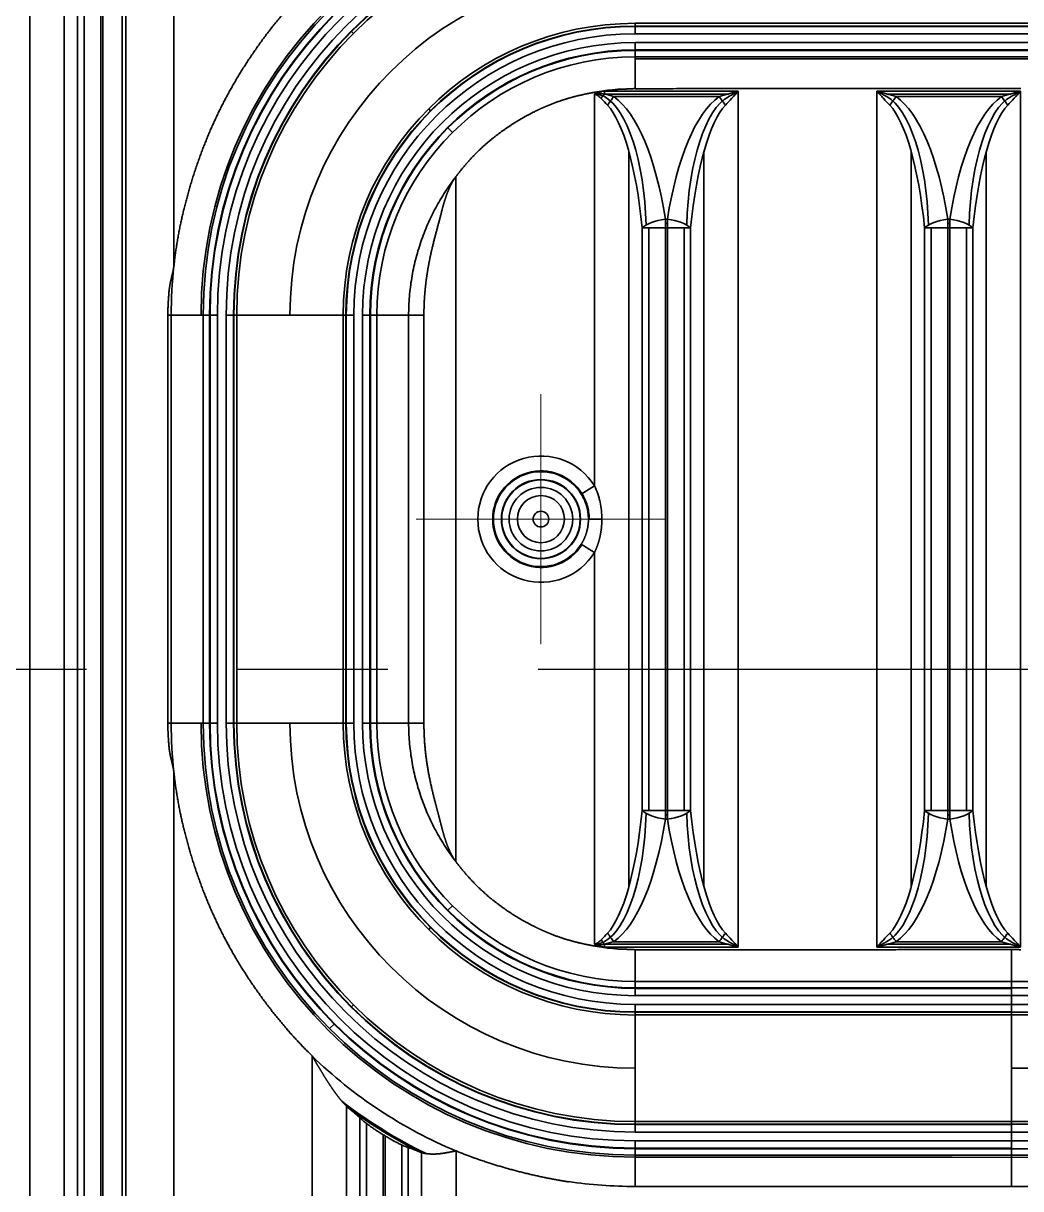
# Model space of a CAD drawing. Header units: millimetres. Extents: x -13 to 1082, y 396 to 866.
# Drawn here: x 108.5 to 172.4, y 625.9 to 700.6 of the extents above; entities that cross this region are included whole.
import ezdxf

# ---------------------------------------------------------------- set-up
doc = ezdxf.new("R2010")
doc.units = ezdxf.units.MM
doc.linetypes.add('CENTER', pattern=[50.8, 31.75, -6.35, 6.35, -6.35])
doc.layers.add('1', color=7, linetype='Continuous', true_color=0xffffff)
doc.layers.add('10', color=7, linetype='Continuous', true_color=0xffffff)

msp = doc.modelspace()

# ---------------------------------------------------------------- linework, layer by layer
at = {"layer": '1', "color": 1, "linetype": 'CENTER', "lineweight": 18}
for p, q in [((141.685, 660.836), (141.685, 676.836)), ((133.685, 668.836), (149.685, 668.836))]:
    msp.add_line(p, q, dxfattribs=at)
at = {"layer": '10', "color": 7, "linetype": 'Continuous', "lineweight": 35}
for p, q in [((108.939, 752.754), (108.939, 607.029)), ((111.142, 607.029), (111.142, 752.754)), ((111.996, 607.029), (111.996, 752.754)), ((112.41, 752.754), (112.41, 607.029)), ((113.478, 607.029), (113.478, 752.754)), ((113.612, 752.754), (113.612, 607.029)), ((114.848, 752.754), (114.848, 607.029)), ((115.094, 752.754), (115.094, 607.029)), ((147.715, 700.599), (147.715, 700.425)), ((147.715, 700.599), (296.455, 700.599)), ((296.455, 700.425), (147.715, 700.425)), ((147.715, 700.425), (147.715, 699.923)), ((296.455, 700.4), (147.715, 700.4)), ((129.668, 699.948), (129.545, 700.071)), ((147.715, 699.923), (296.455, 699.923)), ((296.455, 699.361), (147.715, 699.361)), ((147.715, 699.361), (147.715, 698.86)), ((147.715, 698.893), (296.455, 698.893)), ((147.715, 698.86), (296.455, 698.86)), ((147.715, 698.86), (147.715, 698.447)), ((147.715, 696.418), (147.715, 698.447)), ((218.957, 698.447), (147.715, 698.447)), ((147.715, 698.316), (218.927, 698.316)), ((145.119, 670.975), (145.119, 696.069)), ((145.748, 696.245), (145.748, 696.07)), ((145.748, 696.245), (154.331, 696.245)), ((145.752, 696.069), (153.698, 696.069)), ((153.097, 695.903), (146.354, 695.903)), ((154.331, 696.245), (154.331, 641.428)), ((163.209, 641.428), (163.209, 696.245)), ((163.209, 696.245), (172.421, 696.245)), ((163.842, 696.069), (171.788, 696.069)), ((171.187, 695.903), (164.444, 695.903)), ((172.421, 696.245), (172.421, 641.428)), ((134.494, 695.123), (134.617, 695)), ((136.015, 693.601), (135.724, 693.893)), ((147.322, 692.37), (147.322, 645.303)), ((152.128, 645.303), (152.128, 692.37)), ((165.412, 692.37), (165.412, 645.303)), ((170.218, 645.303), (170.218, 692.37)), ((136.24, 646.888), (136.24, 690.785)), ((149.658, 688.052), (149.658, 687.502)), ((149.658, 688.052), (149.792, 688.052)), ((149.792, 687.785), (149.658, 687.785)), ((149.792, 688.052), (149.792, 687.502)), ((167.748, 688.052), (167.748, 687.502)), ((167.748, 688.052), (167.882, 688.052)), ((167.882, 687.785), (167.748, 687.785)), ((167.882, 688.052), (167.882, 687.502)), ((149.658, 687.502), (148.176, 687.502)), ((148.176, 687.502), (148.176, 650.171)), ((148.59, 650.171), (148.59, 687.502)), ((149.792, 687.502), (149.658, 687.502)), ((149.658, 687.502), (149.658, 650.171)), ((151.274, 687.502), (149.792, 687.502)), ((149.792, 650.171), (149.792, 687.502)), ((150.86, 687.502), (150.86, 650.171)), ((151.274, 650.171), (151.274, 687.502)), ((166.266, 687.502), (166.266, 650.171)), ((167.748, 687.502), (166.266, 687.502)), ((166.68, 650.171), (166.68, 687.502)), ((167.882, 687.502), (167.748, 687.502)), ((167.748, 687.502), (167.748, 650.171)), ((169.364, 687.502), (167.882, 687.502)), ((167.882, 650.171), (167.882, 687.502)), ((168.95, 687.502), (168.95, 650.171)), ((169.364, 650.171), (169.364, 687.502)), ((117.78, 681.901), (118.001, 681.901)), ((117.78, 681.901), (117.78, 655.771)), ((118.001, 681.901), (118.001, 655.771)), ((120.041, 681.901), (120.454, 681.901)), ((120.041, 655.771), (120.041, 681.901)), ((120.454, 681.901), (120.454, 655.771)), ((120.454, 681.901), (120.955, 681.901)), ((120.486, 681.901), (120.486, 655.771)), ((120.955, 655.771), (120.955, 681.901)), ((121.517, 681.901), (121.517, 655.771)), ((121.517, 681.901), (122.019, 681.901)), ((121.994, 655.771), (121.994, 681.901)), ((122.019, 681.901), (122.193, 681.901)), ((122.019, 655.771), (122.019, 681.901)), ((122.193, 681.901), (122.193, 655.771)), ((122.193, 681.901), (129.017, 681.901)), ((129.017, 681.901), (129.191, 681.901)), ((129.017, 655.771), (129.017, 681.901)), ((129.191, 681.901), (129.191, 655.771)), ((129.191, 681.901), (129.693, 681.901)), ((129.216, 681.901), (129.216, 655.771)), ((129.693, 655.771), (129.693, 681.901)), ((130.255, 681.901), (130.757, 681.901)), ((130.255, 681.901), (130.255, 655.771)), ((130.724, 655.771), (130.724, 681.901)), ((130.757, 655.771), (130.757, 681.901)), ((130.757, 681.901), (131.169, 681.901)), ((133.209, 681.901), (131.169, 681.901)), ((131.169, 681.901), (131.169, 655.771)), ((133.209, 681.901), (134.188, 681.901)), ((134.188, 681.901), (134.188, 655.771)), ((144.267, 670.445), (145.119, 670.975)), ((145.119, 641.604), (145.119, 666.697)), ((118.001, 655.771), (117.78, 655.771)), ((120.454, 655.771), (120.041, 655.771)), ((120.955, 655.771), (120.454, 655.771)), ((122.019, 655.771), (121.517, 655.771)), ((122.193, 655.771), (122.019, 655.771)), ((129.017, 655.771), (122.193, 655.771)), ((129.191, 655.771), (129.017, 655.771)), ((129.693, 655.771), (129.191, 655.771)), ((130.757, 655.771), (130.255, 655.771)), ((131.169, 655.771), (130.757, 655.771)), ((133.209, 655.771), (131.169, 655.771)), ((134.188, 655.771), (133.209, 655.771)), ((148.176, 650.171), (149.658, 650.171)), ((149.658, 650.171), (149.792, 650.171)), ((149.658, 650.171), (149.658, 649.621)), ((149.792, 649.888), (149.658, 649.888)), ((149.792, 649.621), (149.658, 649.621)), ((149.792, 650.171), (149.792, 649.621)), ((149.792, 650.171), (151.274, 650.171)), ((166.266, 650.171), (167.748, 650.171)), ((167.748, 650.171), (167.748, 649.621)), ((167.748, 650.171), (167.882, 650.171)), ((167.748, 649.888), (167.882, 649.888)), ((167.882, 649.621), (167.748, 649.621)), ((167.882, 650.171), (169.364, 650.171)), ((167.882, 650.171), (167.882, 649.621)), ((136.015, 644.072), (135.724, 643.78)), ((134.494, 642.55), (134.617, 642.673)), ((145.748, 641.603), (145.748, 641.428)), ((154.331, 641.428), (145.748, 641.428)), ((153.698, 641.604), (145.752, 641.604)), ((146.354, 641.77), (153.097, 641.77)), ((172.421, 641.428), (163.209, 641.428)), ((171.788, 641.604), (163.842, 641.604)), ((164.444, 641.77), (171.187, 641.77)), ((171.835, 641.266), (171.835, 639.226)), ((147.715, 641.257), (147.715, 639.226)), ((147.715, 639.226), (147.715, 638.813)), ((171.835, 639.226), (147.715, 639.226)), ((171.835, 638.813), (171.835, 639.226)), ((147.715, 638.813), (171.835, 638.813)), ((147.715, 638.813), (147.715, 638.312)), ((171.835, 638.78), (147.715, 638.78)), ((171.835, 638.312), (147.715, 638.312)), ((171.835, 638.813), (174.058, 638.813)), ((171.835, 638.312), (171.835, 638.813)), ((174.034, 638.312), (171.835, 638.312)), ((171.835, 637.75), (171.835, 638.312)), ((129.545, 637.601), (129.668, 637.724)), ((147.715, 637.75), (171.835, 637.75)), ((147.715, 637.75), (147.715, 637.248)), ((171.835, 637.75), (174.034, 637.75)), ((171.835, 637.248), (171.835, 637.75)), ((147.715, 637.273), (171.835, 637.273)), ((171.835, 637.248), (147.715, 637.248)), ((147.715, 637.248), (147.715, 637.074)), ((171.835, 637.074), (147.715, 637.074)), ((147.715, 630.249), (147.715, 637.074)), ((174.059, 637.248), (171.835, 637.248)), ((171.835, 637.074), (171.835, 637.248)), ((171.835, 637.074), (171.835, 630.249)), ((174.232, 637.074), (171.835, 637.074)), ((128.438, 636.495), (128.146, 636.203)), ((127.029, 634.454), (127.029, 607.029)), ((174.402, 633.661), (171.835, 633.661)), ((129.232, 607.029), (129.232, 631.231)), ((130.086, 607.029), (130.086, 630.479)), ((130.5, 630.134), (130.5, 607.029)), ((147.715, 630.075), (147.715, 630.249)), ((147.715, 630.249), (171.835, 630.249)), ((171.835, 630.075), (147.715, 630.075)), ((147.715, 629.573), (147.715, 630.075)), ((171.835, 630.249), (171.835, 630.075)), ((171.835, 630.249), (174.232, 630.249)), ((174.059, 630.075), (171.835, 630.075)), ((171.835, 630.075), (171.835, 629.573)), ((131.568, 607.029), (131.568, 629.407)), ((131.702, 629.325), (131.702, 607.029)), ((171.835, 630.05), (147.715, 630.05)), ((147.715, 629.573), (171.835, 629.573)), ((171.835, 629.573), (174.034, 629.573)), ((171.835, 629.573), (171.835, 629.011)), ((132.77, 607.029), (132.77, 628.748)), ((133.184, 628.58), (133.184, 607.029)), ((147.715, 628.51), (147.715, 629.011)), ((171.835, 629.011), (147.715, 629.011)), ((171.835, 629.011), (171.835, 628.51)), ((174.034, 629.011), (171.835, 629.011)), ((134.038, 628.261), (134.038, 607.029)), ((147.715, 628.543), (171.835, 628.543)), ((147.715, 628.51), (171.835, 628.51)), ((147.715, 628.097), (147.715, 628.51)), ((147.715, 626.092), (147.715, 628.097)), ((171.835, 628.097), (147.715, 628.097)), ((147.715, 627.966), (168.024, 627.966)), ((168.024, 627.966), (290.208, 627.538)), ((171.835, 628.51), (174.058, 628.51)), ((171.835, 628.51), (171.835, 628.097)), ((171.835, 626.092), (171.835, 628.097)), ((147.715, 626.092), (171.835, 626.092))]:
    msp.add_line(p, q, dxfattribs=at)
at = {"layer": '10', "color": 1, "linetype": 'CENTER', "ltscale": 1.52}
msp.add_line((-12.915, 659.236), (457.085, 659.236), dxfattribs=at)
at = {"layer": '10', "color": 7, "linetype": 'Continuous', "lineweight": 35}
for radius in [2.537, 2.036, 1.508, 0.502]:
    msp.add_circle((141.685, 668.836), radius, dxfattribs=at)
for centre, radius, start, end in [((147.715, 681.901), 27.805, 90, 180), ((147.715, 681.901), 27.674, 90, 180), ((147.715, 681.901), 27.261, 90, 180), ((147.715, 681.901), 27.229, 90, 180), ((147.715, 681.901), 26.76, 90, 180), ((147.715, 681.901), 26.198, 90, 180), ((147.715, 681.901), 25.721, 90, 180), ((147.715, 681.901), 25.696, 90, 180), ((147.715, 681.901), 25.522, 90, 180), ((147.715, 681.901), 22.11, 90, 180), ((147.715, 681.901), 18.698, 90, 180), ((147.715, 681.901), 18.524, 90, 180), ((147.715, 681.901), 18.499, 90, 180), ((147.715, 681.901), 18.022, 90, 180), ((147.715, 681.901), 17.46, 90, 180), ((147.715, 681.901), 16.991, 90, 180), ((147.715, 681.901), 16.959, 90, 180), ((147.715, 681.901), 16.546, 90, 180), ((141.685, 668.836), 4.046, 31.91993, 328.07984), ((141.685, 668.836), 3.092, 31.91993, 328.07965), ((141.685, 668.836), 3.042, 31.91993, 328.01028), ((141.685, 668.836), 2.512, 180, 179.99437), ((147.715, 655.771), 27.805, 180, 270), ((147.715, 655.771), 27.674, 180, 270), ((147.715, 655.771), 27.261, 180, 270), ((147.715, 655.771), 27.229, 180, 270), ((147.715, 655.771), 26.76, 180, 270), ((147.715, 655.771), 26.198, 180, 270), ((147.715, 655.771), 25.721, 180, 270), ((147.715, 655.771), 25.696, 180, 270), ((147.715, 655.771), 25.522, 180, 270), ((147.715, 655.771), 22.11, 180, 270), ((147.715, 655.771), 18.698, 180, 270), ((147.715, 655.771), 18.524, 180, 270), ((147.715, 655.771), 18.499, 180, 270), ((147.715, 655.771), 18.022, 180, 270), ((147.715, 655.771), 17.46, 180, 270), ((147.715, 655.771), 16.991, 180, 270), ((147.715, 655.771), 16.959, 180, 270), ((147.715, 655.771), 16.546, 180, 270), ((147.715, 655.771), 29.714, 225.85901, 247.30084), ((147.715, 655.771), 30.653, 232.20648, 244.12117), ((147.715, 655.771), 30.733, 233.23111, 243.39408), ((147.715, 655.771), 30.916, 238.51471, 238.80522), ((147.715, 655.771), 29.679, 261.73535, 270)]:
    msp.add_arc(centre, radius, start, end, dxfattribs=at)
for centre, major_axis, ratio, start_param, end_param in [((145.119, 686.957), (0, 9.112), 0.36397, 6.11986, 6.283185), ((145.748, 695.788), (0.943, 1.303), 0.103863, 1.428255, 1.645822), ((145.119, 686.957), (0, 9.112), 0.36397, 4.792122, 6.090428), ((146.354, 695.353), (0.932, 1.31), 0.20647, 1.288385, 1.716668), ((145.119, 682.805), (0, 13.53), 0.36397, 5.110584, 6.029768), ((154.331, 682.805), (0, 13.53), 0.36397, 0.253417, 1.172601), ((154.331, 686.957), (0, 9.112), 0.36397, 0.193098, 1.491063), ((153.097, 695.353), (-0.932, 1.31), 0.20647, 4.566518, 4.994801), ((163.209, 686.957), (0, 9.112), 0.36397, 4.792122, 6.090428), ((164.444, 695.353), (0.932, 1.31), 0.20647, 1.288385, 1.716668), ((163.209, 682.805), (0, 13.53), 0.36397, 5.110584, 6.029768), ((172.421, 682.805), (0, 13.53), 0.36397, 0.253417, 1.172601), ((172.421, 686.957), (0, 9.112), 0.36397, 0.193098, 1.491063), ((171.187, 695.353), (-0.932, 1.31), 0.20647, 4.566518, 4.994801), ((145.119, 682.255), (0, 13.53), 0.245123, 5.110584, 6.029768), ((154.331, 682.255), (0, 13.53), 0.245123, 0.253417, 1.172601), ((163.209, 682.255), (0, 13.53), 0.245123, 5.110584, 6.029768), ((172.421, 682.255), (0, 13.53), 0.245123, 0.253417, 1.172601), ((149.658, 687.502), (1.589, 0.243), 0.338534, 1.51901, 2.716849), ((149.792, 687.502), (-1.589, 0.243), 0.338534, 3.566336, 4.764176), ((167.748, 687.502), (1.589, 0.243), 0.338534, 1.51901, 2.716849), ((167.882, 687.502), (-1.589, 0.243), 0.338534, 3.566336, 4.764176), ((145.119, 650.716), (0, 9.112), 0.36397, 3.33435, 4.632655), ((145.119, 655.417), (0, 13.53), 0.245123, 3.39501, 4.314194), ((145.119, 654.867), (0, 13.53), 0.36397, 3.39501, 4.314194), ((149.658, 650.171), (-1.589, 0.243), 0.338534, 0.424744, 1.622583), ((149.792, 650.171), (1.589, 0.243), 0.338534, 4.660602, 5.858442), ((154.331, 654.867), (0, 13.53), 0.36397, 1.968991, 2.888176), ((154.331, 650.716), (0, 9.112), 0.36397, 1.65053, 2.948823), ((154.331, 655.417), (0, 13.53), 0.245123, 1.968991, 2.888176), ((163.209, 650.716), (0, 9.112), 0.36397, 3.334681, 4.632655), ((163.209, 655.417), (0, 13.53), 0.245123, 3.39501, 4.314194), ((163.209, 654.867), (0, 13.53), 0.36397, 3.39501, 4.314194), ((167.748, 650.171), (-1.589, 0.243), 0.338534, 0.424744, 1.622583), ((167.882, 650.171), (1.589, 0.243), 0.338534, 4.660602, 5.858442), ((172.421, 654.867), (0, 13.53), 0.36397, 1.968991, 2.888176), ((172.421, 650.716), (0, 9.112), 0.36397, 1.65053, 2.948823), ((172.421, 655.417), (0, 13.53), 0.245123, 1.968991, 2.888176), ((146.354, 642.32), (-0.932, 1.31), 0.20647, 1.424925, 1.853208), ((153.097, 642.32), (0.932, 1.31), 0.20647, 4.429977, 4.85826), ((164.444, 642.32), (-0.932, 1.31), 0.20647, 1.424925, 1.853208), ((171.187, 642.32), (0.932, 1.31), 0.20647, 4.429977, 4.85826), ((145.119, 650.716), (0, 9.112), 0.36397, 3.141605, 3.304918), ((145.748, 641.885), (-0.943, 1.303), 0.103863, 1.495771, 1.713337)]:
    msp.add_ellipse(centre, major_axis=major_axis, ratio=ratio, start_param=start_param, end_param=end_param, dxfattribs=at)
for points, degree in [([(118.17, 685.055), (118.163, 707.621), (118.157, 730.187), (118.151, 752.754)], 3), ([(145.95, 695.353), (145.815, 695.497), (145.679, 695.642), (145.543, 695.788)], 3), ([(145.754, 695.9), (145.723, 695.917), (145.691, 695.934), (145.66, 695.95)], 3), ([(145.748, 696.07), (145.95, 696.014), (146.152, 695.958), (146.354, 695.903)], 3), ([(163.204, 696.414), (147.715, 696.412)], 1), ([(172.426, 696.414), (163.204, 696.414)], 1), ([(136.245, 690.781), (136.001, 690.467), (135.54, 689.817), (134.93, 688.788), (134.407, 687.713), (133.974, 686.599), (133.634, 685.453), (133.389, 684.282), (133.242, 683.096), (133.209, 682.3), (133.209, 681.901)], 3), ([(118.001, 681.901), (118.001, 682.954), (118.057, 684.008), (118.169, 685.055)], 3), ([(133.209, 655.771), (133.209, 664.481), (133.209, 673.191), (133.209, 681.901)], 3), ([(118.169, 652.618), (118.057, 653.665), (118.001, 654.718), (118.001, 655.771)], 3), ([(133.209, 655.771), (133.209, 655.373), (133.242, 654.577), (133.389, 653.39), (133.634, 652.22), (133.974, 651.074), (134.407, 649.959), (134.93, 648.884), (135.54, 647.856), (136.001, 647.206), (136.245, 646.891)], 3), ([(118.151, 607.029), (118.157, 622.225), (118.163, 637.422), (118.17, 652.618)], 3), ([(145.543, 641.885), (145.679, 642.031), (145.815, 642.176), (145.95, 642.32)], 3), ([(145.754, 641.773), (145.723, 641.756), (145.691, 641.739), (145.66, 641.722)], 3), ([(146.354, 641.77), (146.152, 641.715), (145.95, 641.659), (145.748, 641.603)], 3), ([(163.201, 641.257), (171.835, 641.266)], 1), ([(171.835, 641.266), (172.422, 641.257)], 1), ([(147.715, 641.257), (154.538, 641.257)], 1), ([(154.538, 641.257), (163.201, 641.257)], 1), ([(171.835, 639.226), (172.117, 639.226), (172.68, 639.226), (173.525, 639.228), (174.089, 639.229), (174.371, 639.23)], 3), ([(133.184, 628.58), (133.242, 628.563), (133.376, 628.518), (133.634, 628.421), (133.84, 628.338), (133.951, 628.293)], 3), ([(136.241, 607.029), (136.245, 614.141), (136.248, 621.254), (136.252, 628.367)], 3), ([(171.835, 628.097), (172.68, 628.097), (173.525, 628.096), (174.371, 628.092)], 3), ([(143.449, 626.4), (143.449, 626.385)], 1), ([(171.835, 626.092), (172.678, 626.092), (173.52, 626.09), (174.363, 626.087)], 3)]:
    msp.add_open_spline(points, degree=degree, dxfattribs=at)
for points, degree, knots in [([(118.17, 685.055), (118.306, 686.337), (118.57, 687.622), (118.819, 688.837), (119.191, 690.103), (119.945, 692.664), (121.041, 694.914), (122.141, 697.175), (123.692, 699.33), (125.252, 701.498), (127.028, 703.218)], 2, [0, 0, 0, 0.125, 0.125, 0.25, 0.25, 0.5, 0.5, 0.75, 0.75, 1, 1, 1]), ([(141.766, 695.172), (142.152, 695.346), (143.146, 695.722), (143.801, 695.894), (144.315, 696.029), (144.95, 696.151), (145.192, 696.189), (145.514, 696.233), (145.62, 696.247), (145.812, 696.284), (145.914, 696.303), (145.96, 696.308), (146.001, 696.313), (146.116, 696.319), (146.296, 696.329), (146.327, 696.332), (146.505, 696.357), (146.645, 696.377), (146.71, 696.379), (146.746, 696.381), (146.911, 696.381), (146.993, 696.381), (147.152, 696.39), (147.233, 696.395), (147.313, 696.399), (147.575, 696.412), (147.715, 696.416)], 2, [0, 0, 0, 0.159706, 0.413035, 0.413035, 0.631873, 0.64376, 0.710757, 0.710757, 0.750199, 0.750199, 0.76992, 0.76992, 0.789641, 0.789641, 0.815936, 0.842231, 0.842231, 0.868526, 0.868526, 0.894821, 0.894821, 0.926375, 0.926375, 0.94741, 0.94741, 1, 1, 1]), ([(145.119, 696.069), (145.125, 696.073), (145.131, 696.076), (145.142, 696.084), (145.16, 696.095), (145.178, 696.105), (145.215, 696.125), (145.24, 696.137), (145.315, 696.171), (145.367, 696.189), (145.447, 696.21), (145.474, 696.217), (145.528, 696.227), (145.555, 696.232), (145.638, 696.242), (145.693, 696.245), (145.748, 696.245)], 3, [0, 0, 0, 0, 0.03125, 0.03125, 0.0625, 0.125, 0.125, 0.25, 0.25, 0.5, 0.5, 0.625, 0.625, 0.75, 0.75, 1, 1, 1, 1]), ([(145.119, 696.069), (145.132, 696.072), (145.145, 696.074), (145.171, 696.079), (145.184, 696.081), (145.223, 696.088), (145.249, 696.091), (145.328, 696.1), (145.381, 696.103), (145.487, 696.103), (145.54, 696.101), (145.645, 696.089), (145.697, 696.081), (145.748, 696.07)], 3, [0, 0, 0, 0, 0.0625, 0.0625, 0.125, 0.125, 0.25, 0.25, 0.5, 0.5, 0.75, 0.75, 1, 1, 1, 1]), ([(145.543, 695.788), (145.484, 695.851), (145.421, 695.908), (145.332, 695.968), (145.314, 695.979), (145.277, 696.001), (145.258, 696.011), (145.219, 696.03), (145.2, 696.039), (145.17, 696.051), (145.154, 696.057), (145.139, 696.062), (145.129, 696.066), (145.124, 696.067), (145.119, 696.069)], 3, [0, 0, 0, 0, 0.5, 0.5, 0.625, 0.625, 0.75, 0.75, 0.875, 0.875, 0.9375, 0.96875, 0.96875, 1, 1, 1, 1]), ([(153.097, 695.903), (153.302, 695.959), (153.508, 696.016), (153.816, 696.102), (153.919, 696.13), (154.074, 696.173), (154.125, 696.188), (154.228, 696.216), (154.28, 696.231), (154.331, 696.245)], 3, [0, 0, 0, 0, 0.5, 0.5, 0.75, 0.75, 0.875, 0.875, 1, 1, 1, 1]), ([(154.331, 696.245), (154.314, 696.227), (154.296, 696.208), (154.262, 696.17), (154.21, 696.114), (154.158, 696.058), (154.054, 695.945), (153.984, 695.871), (153.777, 695.648), (153.638, 695.5), (153.5, 695.353)], 3, [0, 0, 0, 0, 0.0625, 0.0625, 0.125, 0.25, 0.25, 0.5, 0.5, 1, 1, 1, 1]), ([(154.331, 696.245), (154.248, 696.2), (154.163, 696.153), (153.996, 696.062), (153.913, 696.016), (153.785, 695.948), (153.74, 695.923), (153.695, 695.9)], 3, [0, 0, 0, 0, 0.393078, 0.393078, 0.786157, 0.786157, 1, 1, 1, 1]), ([(163.844, 695.9), (163.8, 695.923), (163.757, 695.947), (163.629, 696.015), (163.545, 696.061), (163.377, 696.153), (163.292, 696.2), (163.209, 696.245)], 3, [0, 0, 0, 0, 0.207141, 0.207141, 0.603571, 0.603571, 1, 1, 1, 1]), ([(163.209, 696.245), (163.26, 696.231), (163.312, 696.216), (163.415, 696.188), (163.466, 696.173), (163.621, 696.13), (163.724, 696.102), (164.032, 696.016), (164.238, 695.959), (164.444, 695.903)], 3, [0, 0, 0, 0, 0.125, 0.125, 0.25, 0.25, 0.5, 0.5, 1, 1, 1, 1]), ([(164.04, 695.353), (163.902, 695.5), (163.763, 695.648), (163.556, 695.871), (163.486, 695.945), (163.382, 696.058), (163.33, 696.114), (163.278, 696.17), (163.244, 696.208), (163.226, 696.227), (163.209, 696.245)], 3, [0, 0, 0, 0, 0.5, 0.5, 0.75, 0.75, 0.875, 0.9375, 0.9375, 1, 1, 1, 1]), ([(171.187, 695.903), (171.392, 695.959), (171.598, 696.016), (171.906, 696.102), (172.009, 696.13), (172.164, 696.173), (172.215, 696.188), (172.318, 696.216), (172.37, 696.231), (172.421, 696.245)], 3, [0, 0, 0, 0, 0.5, 0.5, 0.75, 0.75, 0.875, 0.875, 1, 1, 1, 1]), ([(172.421, 696.245), (172.404, 696.227), (172.386, 696.208), (172.352, 696.17), (172.3, 696.114), (172.248, 696.058), (172.144, 695.945), (172.074, 695.871), (171.867, 695.648), (171.728, 695.5), (171.59, 695.353)], 3, [0, 0, 0, 0, 0.0625, 0.0625, 0.125, 0.25, 0.25, 0.5, 0.5, 1, 1, 1, 1]), ([(172.421, 696.245), (172.338, 696.2), (172.253, 696.153), (172.086, 696.062), (172.003, 696.016), (171.875, 695.948), (171.83, 695.923), (171.785, 695.9)], 3, [0, 0, 0, 0, 0.393078, 0.393078, 0.786157, 0.786157, 1, 1, 1, 1]), ([(141.766, 695.172), (141.54, 695.07), (141.313, 694.958), (140.717, 694.663), (140.146, 694.315), (139.578, 693.968), (139.042, 693.573), (138.49, 693.167), (138.009, 692.733), (137.53, 692.301), (137.075, 691.794), (136.67, 691.343), (136.24, 690.785)], 2, [0, 0, 0, 0.068762, 0.068762, 0.255009, 0.255009, 0.441257, 0.441257, 0.627505, 0.627505, 0.813752, 0.813752, 1, 1, 1]), ([(134.188, 681.901), (134.188, 681.92), (134.188, 681.956), (134.188, 682.011), (134.189, 682.066), (134.189, 682.122), (134.19, 682.178), (134.191, 682.234), (134.192, 682.291), (134.194, 682.348), (134.195, 682.406), (134.197, 682.464), (134.199, 682.522), (134.201, 682.58), (134.204, 682.639), (134.206, 682.699), (134.209, 682.758), (134.212, 682.818), (134.216, 682.879), (134.219, 682.94), (134.223, 683.001), (134.227, 683.062), (134.232, 683.124), (134.236, 683.187), (134.241, 683.249), (134.246, 683.312), (134.251, 683.376), (134.257, 683.439), (134.263, 683.503), (134.269, 683.568), (134.276, 683.633), (134.282, 683.698), (134.289, 683.763), (134.297, 683.829), (134.304, 683.895), (134.312, 683.962), (134.32, 684.029), (134.329, 684.096), (134.337, 684.164), (134.346, 684.232), (134.356, 684.3), (134.365, 684.369), (134.375, 684.438), (134.386, 684.507), (134.396, 684.577), (134.407, 684.647), (134.418, 684.718), (134.43, 684.788), (134.442, 684.859), (134.454, 684.931), (134.467, 685.003), (134.48, 685.075), (134.493, 685.148), (134.506, 685.221), (134.52, 685.294), (134.535, 685.367), (134.549, 685.441), (134.564, 685.516), (134.58, 685.59), (134.595, 685.665), (134.612, 685.741), (134.628, 685.817), (134.645, 685.893), (134.662, 685.969), (134.68, 686.046), (134.698, 686.123), (134.716, 686.2), (134.738, 686.293), (134.764, 686.399), (134.794, 686.52), (134.824, 686.639), (134.854, 686.757), (134.885, 686.875), (134.915, 686.991), (134.945, 687.107), (134.975, 687.222), (135.006, 687.336), (135.036, 687.449), (135.065, 687.562), (135.095, 687.674), (135.125, 687.785), (135.154, 687.895), (135.183, 688.004), (135.212, 688.113), (135.24, 688.221), (135.268, 688.329), (135.296, 688.436), (135.323, 688.542), (135.346, 688.633), (135.365, 688.707), (135.38, 688.765), (135.396, 688.823), (135.411, 688.88), (135.427, 688.936), (135.443, 688.992), (135.458, 689.047), (135.474, 689.101), (135.49, 689.154), (135.507, 689.207), (135.523, 689.259), (135.539, 689.311), (135.556, 689.361), (135.573, 689.411), (135.589, 689.461), (135.606, 689.509), (135.623, 689.557), (135.64, 689.604), (135.657, 689.651), (135.674, 689.696), (135.691, 689.741), (135.709, 689.785), (135.726, 689.829), (135.743, 689.871), (135.761, 689.913), (135.778, 689.955), (135.796, 689.995), (135.813, 690.035), (135.831, 690.074), (135.848, 690.112), (135.866, 690.149), (135.883, 690.186), (135.901, 690.222), (135.918, 690.257), (135.935, 690.292), (135.953, 690.326), (135.97, 690.359), (135.988, 690.391), (136.005, 690.422), (136.022, 690.453), (136.039, 690.483), (136.057, 690.512), (136.074, 690.541), (136.091, 690.569), (136.108, 690.596), (136.124, 690.622), (136.141, 690.648), (136.158, 690.672), (136.175, 690.696), (136.191, 690.72), (136.207, 690.742), (136.224, 690.764), (136.235, 690.778), (136.24, 690.785)], 3, [0, 0, 0, 0, 0.005904, 0.011849, 0.017834, 0.02386, 0.029927, 0.036035, 0.042183, 0.048372, 0.054603, 0.060874, 0.067187, 0.073541, 0.079937, 0.086373, 0.092852, 0.099371, 0.105933, 0.112536, 0.119181, 0.125868, 0.132597, 0.139368, 0.14618, 0.153036, 0.159933, 0.166873, 0.173855, 0.18088, 0.187947, 0.195057, 0.20221, 0.209406, 0.216645, 0.223926, 0.231251, 0.23862, 0.246031, 0.253486, 0.260985, 0.268527, 0.276113, 0.283743, 0.291416, 0.299134, 0.306896, 0.314703, 0.322554, 0.330449, 0.338389, 0.346374, 0.354404, 0.362479, 0.370599, 0.378764, 0.386975, 0.395232, 0.403535, 0.411883, 0.420278, 0.428718, 0.437206, 0.445739, 0.45432, 0.462947, 0.471622, 0.480344, 0.493951, 0.507464, 0.520884, 0.534211, 0.547448, 0.560593, 0.573649, 0.586616, 0.599496, 0.612288, 0.624994, 0.637615, 0.650151, 0.662605, 0.674975, 0.687264, 0.699473, 0.711601, 0.723651, 0.735623, 0.747517, 0.754141, 0.760696, 0.767181, 0.773597, 0.779944, 0.78622, 0.792427, 0.798563, 0.804629, 0.810625, 0.816549, 0.822403, 0.828186, 0.833898, 0.839538, 0.845107, 0.850603, 0.856029, 0.861382, 0.866663, 0.871871, 0.877008, 0.882071, 0.887062, 0.891981, 0.896826, 0.901599, 0.906299, 0.910925, 0.915478, 0.919958, 0.924365, 0.928698, 0.932958, 0.937145, 0.941258, 0.945298, 0.949264, 0.953157, 0.956977, 0.960723, 0.964396, 0.967996, 0.971522, 0.974976, 0.978357, 0.981666, 0.984901, 0.988065, 0.991156, 0.994176, 0.997123, 1, 1, 1, 1]), ([(118.17, 685.055), (118.169, 685.048), (118.167, 685.035), (118.165, 685.016), (118.162, 684.995), (118.159, 684.973), (118.155, 684.951), (118.151, 684.928), (118.147, 684.904), (118.142, 684.879), (118.138, 684.853), (118.132, 684.826), (118.127, 684.798), (118.121, 684.77), (118.115, 684.74), (118.108, 684.71), (118.101, 684.679), (118.094, 684.647), (118.086, 684.614), (118.079, 684.58), (118.07, 684.545), (118.062, 684.51), (118.053, 684.473), (118.044, 684.436), (118.035, 684.397), (118.025, 684.358), (118.015, 684.318), (118.005, 684.276), (117.994, 684.231), (117.983, 684.185), (117.973, 684.139), (117.963, 684.093), (117.953, 684.047), (117.943, 684.001), (117.934, 683.955), (117.926, 683.909), (117.918, 683.863), (117.91, 683.817), (117.902, 683.771), (117.895, 683.725), (117.889, 683.679), (117.882, 683.633), (117.876, 683.587), (117.871, 683.541), (117.863, 683.469), (117.851, 683.354), (117.837, 683.18), (117.82, 682.957), (117.807, 682.752), (117.798, 682.584), (117.793, 682.471), (117.789, 682.363), (117.785, 682.261), (117.783, 682.163), (117.781, 682.071), (117.78, 681.985), (117.78, 681.929), (117.78, 681.901)], 3, [0, 0, 0, 0, 0.005977, 0.012237, 0.018783, 0.025614, 0.032732, 0.040138, 0.047832, 0.055815, 0.064087, 0.072649, 0.081501, 0.090645, 0.100079, 0.109806, 0.119824, 0.130135, 0.140739, 0.151637, 0.162828, 0.174313, 0.186093, 0.198167, 0.210536, 0.223201, 0.236162, 0.249419, 0.264299, 0.279153, 0.293979, 0.30878, 0.323555, 0.338305, 0.35303, 0.36773, 0.382406, 0.397059, 0.411689, 0.426296, 0.440881, 0.455444, 0.469986, 0.484507, 0.499007, 0.538264, 0.593024, 0.663298, 0.749097, 0.786247, 0.821744, 0.855588, 0.887778, 0.918315, 0.947197, 0.974426, 1, 1, 1, 1]), ([(118.001, 681.901), (118.128, 681.901), (118.255, 681.901), (118.506, 681.901), (118.629, 681.901), (118.867, 681.901), (118.981, 681.901), (119.198, 681.901), (119.3, 681.901), (119.487, 681.901), (119.573, 681.901), (119.725, 681.901), (119.791, 681.901), (119.901, 681.901), (119.946, 681.901), (120.011, 681.901), (120.032, 681.901), (120.041, 681.901)], 3, [0, 0, 0, 0, 0.125, 0.125, 0.25, 0.25, 0.375, 0.375, 0.5, 0.5, 0.625, 0.625, 0.75, 0.75, 0.875, 0.875, 1, 1, 1, 1]), ([(144.267, 670.445), (144.342, 670.324), (144.408, 670.199), (144.523, 669.942), (144.572, 669.81), (144.631, 669.605), (144.648, 669.536), (144.677, 669.398), (144.69, 669.329), (144.719, 669.12), (144.729, 668.979), (144.729, 668.836)], 3, [0, 0, 0, 0, 0.25, 0.25, 0.5, 0.5, 0.625, 0.625, 0.75, 0.75, 1, 1, 1, 1]), ([(144.314, 670.474), (144.385, 670.359), (144.448, 670.238), (144.562, 669.985), (144.611, 669.853), (144.691, 669.58), (144.722, 669.44), (144.764, 669.159), (144.776, 669.018), (144.778, 668.863), (144.778, 668.85), (144.778, 668.836)], 3, [0, 0, 0, 0, 0.236235, 0.236235, 0.48301, 0.48301, 0.729785, 0.729785, 0.97656, 0.97656, 1, 1, 1, 1]), ([(145.119, 670.975), (145.199, 670.809), (145.267, 670.638), (145.356, 670.377), (145.383, 670.289), (145.432, 670.112), (145.454, 670.023), (145.512, 669.752), (145.542, 669.57), (145.58, 669.205), (145.59, 669.021), (145.59, 668.836)], 3, [0, 0, 0, 0, 0.25, 0.25, 0.375, 0.375, 0.5, 0.5, 0.75, 0.75, 1, 1, 1, 1]), ([(144.729, 668.836), (144.729, 668.82), (144.729, 668.786), (144.728, 668.733), (144.725, 668.676), (144.721, 668.616), (144.716, 668.551), (144.709, 668.483), (144.699, 668.411), (144.688, 668.336), (144.673, 668.257), (144.656, 668.174), (144.635, 668.088), (144.615, 668.012), (144.595, 667.947), (144.579, 667.894), (144.561, 667.843), (144.544, 667.793), (144.525, 667.745), (144.507, 667.698), (144.487, 667.652), (144.469, 667.608), (144.45, 667.568), (144.432, 667.529), (144.414, 667.493), (144.397, 667.458), (144.38, 667.426), (144.363, 667.395), (144.347, 667.365), (144.332, 667.338), (144.317, 667.312), (144.303, 667.288), (144.289, 667.266), (144.277, 667.245), (144.268, 667.232), (144.264, 667.225)], 3, [0, 0, 0, 0, 0.028798, 0.059899, 0.093304, 0.129015, 0.167038, 0.207377, 0.250038, 0.295029, 0.342359, 0.392039, 0.44408, 0.498497, 0.531521, 0.563912, 0.595673, 0.626801, 0.657299, 0.687166, 0.716401, 0.745006, 0.770983, 0.795907, 0.819775, 0.842587, 0.864339, 0.885031, 0.904659, 0.923223, 0.94072, 0.957148, 0.972505, 0.98679, 1, 1, 1, 1]), ([(144.729, 668.836), (144.732, 668.836), (144.74, 668.836), (144.766, 668.836), (144.784, 668.836), (144.828, 668.836), (144.855, 668.836), (144.917, 668.836), (144.952, 668.836), (145.03, 668.836), (145.072, 668.836), (145.163, 668.836), (145.212, 668.836), (145.314, 668.836), (145.367, 668.836), (145.477, 668.836), (145.533, 668.836), (145.59, 668.836)], 3, [0, 0, 0, 0, 0.125, 0.125, 0.25, 0.25, 0.375, 0.375, 0.5, 0.5, 0.625, 0.625, 0.75, 0.75, 0.875, 0.875, 1, 1, 1, 1]), ([(145.59, 668.836), (145.59, 668.823), (145.59, 668.797), (145.589, 668.758), (145.589, 668.718), (145.587, 668.679), (145.586, 668.64), (145.584, 668.601), (145.583, 668.562), (145.58, 668.523), (145.578, 668.484), (145.575, 668.446), (145.572, 668.407), (145.569, 668.369), (145.565, 668.33), (145.562, 668.292), (145.557, 668.254), (145.553, 668.216), (145.548, 668.178), (145.543, 668.14), (145.538, 668.102), (145.533, 668.064), (145.527, 668.026), (145.521, 667.989), (145.515, 667.951), (145.508, 667.914), (145.501, 667.877), (145.494, 667.839), (145.487, 667.802), (145.479, 667.765), (145.471, 667.728), (145.463, 667.692), (145.454, 667.655), (145.445, 667.618), (145.436, 667.582), (145.427, 667.545), (145.417, 667.509), (145.408, 667.472), (145.397, 667.436), (145.387, 667.4), (145.376, 667.364), (145.365, 667.328), (145.354, 667.292), (145.342, 667.257), (145.33, 667.221), (145.318, 667.185), (145.306, 667.15), (145.293, 667.115), (145.28, 667.079), (145.267, 667.044), (145.253, 667.009), (145.239, 666.974), (145.225, 666.939), (145.211, 666.904), (145.196, 666.87), (145.181, 666.835), (145.166, 666.8), (145.151, 666.766), (145.135, 666.732), (145.124, 666.709), (145.119, 666.697)], 3, [0, 0, 0, 0, 0.017879, 0.035717, 0.053517, 0.071278, 0.089002, 0.106689, 0.12434, 0.141957, 0.15954, 0.17709, 0.194608, 0.212095, 0.229552, 0.24698, 0.26438, 0.281752, 0.299099, 0.31642, 0.333716, 0.35099, 0.368241, 0.385471, 0.40268, 0.41987, 0.437042, 0.454196, 0.471333, 0.488456, 0.505564, 0.522658, 0.53974, 0.556811, 0.573872, 0.590923, 0.607966, 0.625001, 0.64203, 0.659054, 0.676074, 0.69309, 0.710104, 0.727117, 0.74413, 0.761144, 0.77816, 0.795178, 0.812201, 0.829228, 0.846262, 0.863302, 0.880351, 0.897408, 0.914476, 0.931554, 0.948645, 0.965749, 0.982867, 1, 1, 1, 1]), ([(117.78, 655.771), (117.78, 655.755), (117.78, 655.721), (117.78, 655.67), (117.781, 655.616), (117.782, 655.561), (117.783, 655.503), (117.785, 655.444), (117.786, 655.382), (117.789, 655.319), (117.791, 655.253), (117.794, 655.186), (117.797, 655.116), (117.801, 655.045), (117.807, 654.934), (117.815, 654.792), (117.827, 654.627), (117.838, 654.483), (117.848, 654.362), (117.857, 654.263), (117.866, 654.175), (117.876, 654.091), (117.887, 654.004), (117.9, 653.917), (117.914, 653.831), (117.929, 653.744), (117.946, 653.657), (117.965, 653.57), (117.984, 653.483), (118.002, 653.41), (118.016, 653.352), (118.027, 653.308), (118.037, 653.266), (118.047, 653.225), (118.057, 653.185), (118.066, 653.146), (118.075, 653.107), (118.084, 653.07), (118.092, 653.034), (118.1, 653), (118.107, 652.966), (118.115, 652.933), (118.121, 652.901), (118.128, 652.87), (118.134, 652.84), (118.139, 652.812), (118.144, 652.784), (118.149, 652.757), (118.154, 652.732), (118.158, 652.707), (118.161, 652.683), (118.164, 652.661), (118.167, 652.639), (118.169, 652.625), (118.17, 652.618)], 3, [0, 0, 0, 0, 0.015537, 0.031702, 0.048494, 0.065914, 0.083962, 0.102638, 0.121942, 0.141873, 0.162432, 0.183618, 0.205432, 0.227873, 0.250942, 0.309853, 0.361864, 0.406979, 0.4452, 0.476531, 0.500975, 0.528361, 0.555825, 0.58337, 0.610999, 0.638716, 0.666523, 0.694423, 0.72242, 0.750515, 0.764866, 0.778869, 0.792525, 0.805834, 0.818797, 0.831415, 0.843687, 0.855614, 0.867197, 0.878437, 0.889332, 0.899885, 0.910096, 0.919964, 0.929492, 0.938678, 0.947525, 0.956032, 0.964201, 0.972033, 0.979527, 0.986685, 0.993509, 1, 1, 1, 1]), ([(118.001, 655.771), (118.128, 655.771), (118.255, 655.771), (118.506, 655.771), (118.629, 655.771), (118.867, 655.771), (118.982, 655.771), (119.198, 655.771), (119.3, 655.771), (119.487, 655.771), (119.573, 655.771), (119.725, 655.771), (119.791, 655.771), (119.901, 655.771), (119.946, 655.771), (120.011, 655.771), (120.032, 655.771), (120.041, 655.771)], 3, [0, 0, 0, 0, 0.125, 0.125, 0.25, 0.25, 0.375, 0.375, 0.5, 0.5, 0.625, 0.625, 0.75, 0.75, 0.875, 0.875, 1, 1, 1, 1]), ([(136.24, 646.888), (136.236, 646.893), (136.227, 646.905), (136.214, 646.922), (136.2, 646.94), (136.187, 646.959), (136.174, 646.978), (136.16, 646.997), (136.147, 647.017), (136.133, 647.037), (136.12, 647.058), (136.106, 647.08), (136.092, 647.101), (136.079, 647.124), (136.065, 647.146), (136.051, 647.17), (136.037, 647.194), (136.023, 647.218), (136.009, 647.243), (135.995, 647.268), (135.981, 647.293), (135.967, 647.32), (135.953, 647.346), (135.939, 647.373), (135.925, 647.401), (135.911, 647.429), (135.897, 647.458), (135.882, 647.487), (135.868, 647.516), (135.854, 647.547), (135.84, 647.577), (135.826, 647.608), (135.812, 647.64), (135.798, 647.672), (135.784, 647.704), (135.769, 647.737), (135.755, 647.77), (135.741, 647.804), (135.727, 647.839), (135.713, 647.874), (135.699, 647.909), (135.685, 647.945), (135.672, 647.981), (135.658, 648.018), (135.644, 648.055), (135.63, 648.093), (135.617, 648.131), (135.603, 648.17), (135.589, 648.209), (135.576, 648.248), (135.562, 648.288), (135.549, 648.329), (135.536, 648.37), (135.522, 648.411), (135.509, 648.453), (135.496, 648.496), (135.483, 648.538), (135.47, 648.582), (135.457, 648.625), (135.445, 648.669), (135.432, 648.714), (135.419, 648.759), (135.407, 648.805), (135.394, 648.85), (135.382, 648.897), (135.369, 648.944), (135.357, 648.991), (135.344, 649.044), (135.329, 649.102), (135.313, 649.165), (135.297, 649.229), (135.28, 649.293), (135.263, 649.358), (135.247, 649.422), (135.23, 649.487), (135.213, 649.552), (135.196, 649.617), (135.178, 649.683), (135.161, 649.748), (135.144, 649.814), (135.126, 649.881), (135.109, 649.947), (135.091, 650.014), (135.073, 650.081), (135.055, 650.148), (135.037, 650.216), (135.019, 650.284), (135.001, 650.352), (134.983, 650.42), (134.965, 650.489), (134.947, 650.558), (134.929, 650.627), (134.911, 650.697), (134.893, 650.767), (134.875, 650.837), (134.856, 650.908), (134.838, 650.979), (134.82, 651.05), (134.802, 651.121), (134.784, 651.193), (134.766, 651.266), (134.749, 651.338), (134.725, 651.435), (134.696, 651.557), (134.663, 651.701), (134.631, 651.845), (134.6, 651.987), (134.57, 652.128), (134.542, 652.267), (134.515, 652.406), (134.49, 652.543), (134.465, 652.679), (134.442, 652.814), (134.42, 652.947), (134.399, 653.079), (134.379, 653.21), (134.36, 653.34), (134.343, 653.469), (134.326, 653.596), (134.311, 653.722), (134.296, 653.847), (134.283, 653.97), (134.27, 654.092), (134.259, 654.213), (134.248, 654.333), (134.239, 654.451), (134.23, 654.568), (134.222, 654.684), (134.215, 654.799), (134.209, 654.912), (134.204, 655.024), (134.2, 655.135), (134.196, 655.244), (134.193, 655.352), (134.191, 655.459), (134.189, 655.564), (134.188, 655.668), (134.188, 655.737), (134.188, 655.771)], 3, [0, 0, 0, 0, 0.002326, 0.004698, 0.007116, 0.009581, 0.012092, 0.01465, 0.017254, 0.019905, 0.022603, 0.025348, 0.02814, 0.03098, 0.033866, 0.0368, 0.039781, 0.042809, 0.045884, 0.049007, 0.052178, 0.055396, 0.058661, 0.061974, 0.065334, 0.068741, 0.072196, 0.075699, 0.079248, 0.082846, 0.08649, 0.090182, 0.093921, 0.097707, 0.101541, 0.105421, 0.109349, 0.113324, 0.117345, 0.121414, 0.12553, 0.129692, 0.133901, 0.138157, 0.14246, 0.146809, 0.151204, 0.155646, 0.160135, 0.164669, 0.16925, 0.173877, 0.178549, 0.183268, 0.188032, 0.192843, 0.197698, 0.2026, 0.207546, 0.212539, 0.217576, 0.222659, 0.227786, 0.232959, 0.238176, 0.243439, 0.248746, 0.254097, 0.261229, 0.268389, 0.275576, 0.282792, 0.290036, 0.297309, 0.304611, 0.311941, 0.319301, 0.32669, 0.334109, 0.341557, 0.349035, 0.356544, 0.364083, 0.371652, 0.379252, 0.386883, 0.394545, 0.402239, 0.409964, 0.41772, 0.425509, 0.43333, 0.441183, 0.449069, 0.456987, 0.464938, 0.472922, 0.480939, 0.48899, 0.497075, 0.505193, 0.513345, 0.521531, 0.537868, 0.554038, 0.570042, 0.585883, 0.60156, 0.617075, 0.632429, 0.647623, 0.662658, 0.677535, 0.692254, 0.706816, 0.721223, 0.735474, 0.749571, 0.763514, 0.777304, 0.790942, 0.804428, 0.817762, 0.830946, 0.84398, 0.856864, 0.869599, 0.882186, 0.894625, 0.906916, 0.919061, 0.931059, 0.942911, 0.954617, 0.966179, 0.977596, 0.98887, 1, 1, 1, 1]), ([(127.028, 634.454), (125.253, 636.174), (123.692, 638.343), (122.141, 640.497), (121.04, 642.759), (119.945, 645.008), (119.191, 647.57), (118.819, 648.835), (118.57, 650.051), (118.306, 651.336), (118.17, 652.618)], 2, [0, 0, 0, 0.25, 0.25, 0.5, 0.5, 0.75, 0.75, 0.875, 0.875, 1, 1, 1]), ([(136.24, 646.888), (136.669, 646.331), (137.075, 645.879), (137.529, 645.372), (138.49, 644.507), (139.042, 644.1), (139.577, 643.705), (140.716, 643.01), (141.313, 642.715), (141.54, 642.603), (141.766, 642.501)], 2, [0, 0, 0, 0.186235, 0.186235, 0.372469, 0.558704, 0.558704, 0.744939, 0.931173, 0.931173, 1, 1, 1]), ([(141.766, 642.501), (142.153, 642.326), (143.147, 641.95), (143.801, 641.779), (144.334, 641.639), (144.991, 641.514), (145.155, 641.489), (145.351, 641.462), (145.429, 641.451), (145.508, 641.44), (145.664, 641.419), (145.743, 641.404), (145.903, 641.373), (145.938, 641.368), (146.001, 641.358), (146.14, 641.351), (146.317, 641.342), (146.348, 641.339), (146.523, 641.314), (146.636, 641.298), (146.676, 641.295), (146.722, 641.292), (146.825, 641.291), (147.016, 641.29), (147.121, 641.284), (147.498, 641.263), (147.715, 641.257)], 2, [0, 0, 0, 0.16132, 0.417057, 0.417057, 0.645629, 0.657041, 0.696254, 0.696254, 0.716503, 0.716503, 0.746878, 0.746878, 0.77219, 0.77219, 0.797502, 0.797502, 0.822815, 0.848127, 0.848127, 0.867111, 0.867111, 0.886095, 0.886095, 0.924063, 0.924063, 1, 1, 1]), ([(153.5, 642.32), (153.638, 642.173), (153.777, 642.025), (153.984, 641.802), (154.054, 641.727), (154.158, 641.615), (154.21, 641.559), (154.262, 641.503), (154.296, 641.465), (154.314, 641.446), (154.331, 641.428)], 3, [0, 0, 0, 0, 0.5, 0.5, 0.75, 0.75, 0.875, 0.9375, 0.9375, 1, 1, 1, 1]), ([(163.209, 641.428), (163.226, 641.446), (163.244, 641.465), (163.278, 641.503), (163.33, 641.559), (163.382, 641.615), (163.486, 641.727), (163.556, 641.802), (163.763, 642.025), (163.902, 642.173), (164.04, 642.32)], 3, [0, 0, 0, 0, 0.0625, 0.0625, 0.125, 0.25, 0.25, 0.5, 0.5, 1, 1, 1, 1]), ([(171.59, 642.32), (171.728, 642.173), (171.867, 642.025), (172.074, 641.802), (172.144, 641.727), (172.248, 641.615), (172.3, 641.559), (172.352, 641.503), (172.386, 641.465), (172.404, 641.446), (172.421, 641.428)], 3, [0, 0, 0, 0, 0.5, 0.5, 0.75, 0.75, 0.875, 0.9375, 0.9375, 1, 1, 1, 1]), ([(145.119, 641.604), (145.124, 641.606), (145.129, 641.607), (145.139, 641.611), (145.154, 641.616), (145.17, 641.622), (145.2, 641.634), (145.219, 641.643), (145.258, 641.662), (145.277, 641.672), (145.314, 641.693), (145.332, 641.705), (145.421, 641.765), (145.484, 641.822), (145.543, 641.885)], 3, [0, 0, 0, 0, 0.03125, 0.03125, 0.0625, 0.125, 0.125, 0.25, 0.25, 0.375, 0.375, 0.5, 0.5, 1, 1, 1, 1]), ([(145.748, 641.603), (145.697, 641.592), (145.645, 641.583), (145.54, 641.572), (145.487, 641.569), (145.381, 641.57), (145.328, 641.573), (145.249, 641.581), (145.223, 641.585), (145.184, 641.591), (145.171, 641.594), (145.145, 641.599), (145.132, 641.601), (145.119, 641.604)], 3, [0, 0, 0, 0, 0.25, 0.25, 0.5, 0.5, 0.75, 0.75, 0.875, 0.875, 0.9375, 0.9375, 1, 1, 1, 1]), ([(145.748, 641.428), (145.693, 641.428), (145.638, 641.431), (145.555, 641.441), (145.528, 641.446), (145.473, 641.456), (145.447, 641.462), (145.367, 641.484), (145.315, 641.502), (145.24, 641.535), (145.215, 641.548), (145.178, 641.568), (145.16, 641.578), (145.142, 641.589), (145.131, 641.596), (145.125, 641.6), (145.119, 641.604)], 3, [0, 0, 0, 0, 0.25, 0.25, 0.375, 0.375, 0.5, 0.5, 0.75, 0.75, 0.875, 0.875, 0.9375, 0.96875, 0.96875, 1, 1, 1, 1]), ([(154.331, 641.428), (154.28, 641.442), (154.228, 641.456), (154.125, 641.485), (154.074, 641.499), (153.919, 641.542), (153.816, 641.571), (153.508, 641.657), (153.302, 641.714), (153.097, 641.77)], 3, [0, 0, 0, 0, 0.125, 0.125, 0.25, 0.25, 0.5, 0.5, 1, 1, 1, 1]), ([(153.696, 641.773), (153.74, 641.749), (153.783, 641.726), (153.911, 641.657), (153.995, 641.612), (154.163, 641.52), (154.248, 641.473), (154.331, 641.428)], 3, [0, 0, 0, 0, 0.20719, 0.20719, 0.603595, 0.603595, 1, 1, 1, 1]), ([(163.209, 641.428), (163.292, 641.473), (163.377, 641.52), (163.544, 641.611), (163.627, 641.656), (163.755, 641.725), (163.8, 641.749), (163.845, 641.773)], 3, [0, 0, 0, 0, 0.393098, 0.393098, 0.786197, 0.786197, 1, 1, 1, 1]), ([(164.444, 641.77), (164.238, 641.714), (164.032, 641.657), (163.724, 641.571), (163.621, 641.542), (163.466, 641.499), (163.415, 641.485), (163.312, 641.456), (163.26, 641.442), (163.209, 641.428)], 3, [0, 0, 0, 0, 0.5, 0.5, 0.75, 0.75, 0.875, 0.875, 1, 1, 1, 1]), ([(172.421, 641.428), (172.37, 641.442), (172.318, 641.456), (172.215, 641.485), (172.164, 641.499), (172.009, 641.542), (171.906, 641.571), (171.598, 641.657), (171.392, 641.714), (171.187, 641.77)], 3, [0, 0, 0, 0, 0.125, 0.125, 0.25, 0.25, 0.5, 0.5, 1, 1, 1, 1]), ([(171.786, 641.773), (171.83, 641.749), (171.873, 641.726), (172.001, 641.657), (172.085, 641.612), (172.253, 641.52), (172.338, 641.473), (172.421, 641.428)], 3, [0, 0, 0, 0, 0.20719, 0.20719, 0.603595, 0.603595, 1, 1, 1, 1]), ([(127.028, 634.454), (127.037, 634.438), (127.056, 634.405), (127.084, 634.356), (127.112, 634.308), (127.14, 634.26), (127.168, 634.212), (127.195, 634.164), (127.223, 634.117), (127.25, 634.07), (127.277, 634.023), (127.304, 633.977), (127.331, 633.931), (127.358, 633.885), (127.385, 633.839), (127.412, 633.794), (127.438, 633.75), (127.464, 633.705), (127.491, 633.661), (127.517, 633.617), (127.543, 633.574), (127.569, 633.53), (127.595, 633.488), (127.62, 633.445), (127.646, 633.403), (127.671, 633.361), (127.697, 633.32), (127.722, 633.278), (127.747, 633.238), (127.772, 633.197), (127.797, 633.157), (127.822, 633.117), (127.846, 633.078), (127.871, 633.039), (127.895, 633), (127.919, 632.961), (127.943, 632.923), (127.967, 632.886), (127.991, 632.848), (128.015, 632.811), (128.039, 632.775), (128.062, 632.739), (128.086, 632.703), (128.109, 632.667), (128.132, 632.632), (128.155, 632.597), (128.178, 632.563), (128.201, 632.529), (128.223, 632.495), (128.246, 632.462), (128.268, 632.429), (128.291, 632.396), (128.313, 632.364), (128.335, 632.332), (128.357, 632.3), (128.378, 632.269), (128.4, 632.238), (128.421, 632.208), (128.443, 632.178), (128.464, 632.148), (128.485, 632.119), (128.506, 632.09), (128.527, 632.062), (128.548, 632.033), (128.568, 632.006), (128.589, 631.978), (128.609, 631.951), (128.629, 631.924), (128.649, 631.898), (128.669, 631.872), (128.688, 631.847), (128.708, 631.822), (128.727, 631.797), (128.747, 631.772), (128.766, 631.748), (128.785, 631.725), (128.803, 631.701), (128.822, 631.679), (128.841, 631.656), (128.859, 631.634), (128.877, 631.612), (128.895, 631.591), (128.913, 631.57), (128.931, 631.549), (128.948, 631.529), (128.966, 631.509), (128.983, 631.489), (129, 631.47), (129.017, 631.451), (129.033, 631.433), (129.05, 631.415), (129.066, 631.397), (129.083, 631.38), (129.099, 631.363), (129.115, 631.346), (129.13, 631.33), (129.146, 631.314), (129.161, 631.299), (129.176, 631.284), (129.191, 631.269), (129.206, 631.255), (129.221, 631.241), (129.235, 631.227), (129.25, 631.214), (129.264, 631.201), (129.278, 631.188), (129.292, 631.176), (129.305, 631.164), (129.314, 631.157), (129.319, 631.153)], 3, [0, 0, 0, 0, 0.013506, 0.026936, 0.040289, 0.053566, 0.066767, 0.079891, 0.092938, 0.105909, 0.118803, 0.13162, 0.14436, 0.157023, 0.169609, 0.182118, 0.194549, 0.206903, 0.219179, 0.231378, 0.2435, 0.255543, 0.267509, 0.279397, 0.291206, 0.302938, 0.314592, 0.326167, 0.337664, 0.349083, 0.360423, 0.371684, 0.382867, 0.393971, 0.404997, 0.415943, 0.426811, 0.437599, 0.448309, 0.458939, 0.46949, 0.479962, 0.490354, 0.500667, 0.510901, 0.521055, 0.531129, 0.541123, 0.551038, 0.560873, 0.570629, 0.580304, 0.5899, 0.599415, 0.608851, 0.618206, 0.627482, 0.636677, 0.645792, 0.654827, 0.663782, 0.672657, 0.681451, 0.690165, 0.698799, 0.707353, 0.715827, 0.72422, 0.732533, 0.740765, 0.748918, 0.75699, 0.764983, 0.772895, 0.780727, 0.788478, 0.79615, 0.803742, 0.811254, 0.818686, 0.826038, 0.833311, 0.840504, 0.847617, 0.854651, 0.861605, 0.86848, 0.875276, 0.881993, 0.888631, 0.895191, 0.901671, 0.908073, 0.914397, 0.920643, 0.92681, 0.9329, 0.938913, 0.944848, 0.950706, 0.956487, 0.962191, 0.967819, 0.973371, 0.978847, 0.984248, 0.989573, 0.994824, 1, 1, 1, 1]), ([(129.319, 631.153), (129.397, 631.086), (129.473, 631.022), (129.616, 630.898), (129.685, 630.839), (129.814, 630.727), (129.874, 630.673), (129.959, 630.596), (129.986, 630.572), (130.038, 630.524), (130.063, 630.501), (130.086, 630.479)], 3, [0, 0, 0, 0, 0.25, 0.25, 0.5, 0.5, 0.75, 0.75, 0.875, 0.875, 1, 1, 1, 1]), ([(130.086, 630.479), (130.119, 630.447), (130.158, 630.413), (130.244, 630.338), (130.292, 630.299), (130.37, 630.236), (130.397, 630.214), (130.453, 630.17), (130.482, 630.148), (130.571, 630.08), (130.633, 630.034), (130.73, 629.963), (130.763, 629.939), (130.814, 629.903), (130.831, 629.891), (130.866, 629.867), (130.883, 629.855), (130.97, 629.794), (131.112, 629.697), (131.261, 629.6), (131.375, 629.527), (131.413, 629.503), (131.491, 629.455), (131.529, 629.431), (131.568, 629.407)], 3, [0, 0, 0, 0, 0.125, 0.125, 0.25, 0.25, 0.3125, 0.3125, 0.375, 0.375, 0.5, 0.5, 0.5625, 0.5625, 0.59375, 0.59375, 0.625, 0.625, 0.75, 0.875, 0.875, 0.9375, 0.9375, 1, 1, 1, 1]), ([(131.702, 629.325), (131.775, 629.281), (131.849, 629.237), (131.994, 629.153), (132.067, 629.112), (132.175, 629.052), (132.211, 629.032), (132.265, 629.003), (132.283, 628.993), (132.319, 628.974), (132.337, 628.964), (132.424, 628.918), (132.492, 628.883), (132.624, 628.817), (132.688, 628.786), (132.764, 628.751), (132.779, 628.744), (132.809, 628.73), (132.824, 628.723), (132.867, 628.704), (132.895, 628.691), (132.975, 628.657), (133.024, 628.637), (133.09, 628.612), (133.11, 628.605), (133.14, 628.595), (133.149, 628.591), (133.167, 628.586), (133.176, 628.583), (133.184, 628.58)], 3, [0, 0, 0, 0, 0.125, 0.125, 0.25, 0.25, 0.3125, 0.3125, 0.34375, 0.34375, 0.375, 0.375, 0.5, 0.5, 0.625, 0.625, 0.65625, 0.65625, 0.6875, 0.6875, 0.75, 0.75, 0.875, 0.875, 0.9375, 0.9375, 0.96875, 0.96875, 1, 1, 1, 1]), ([(133.952, 628.293), (133.957, 628.291), (133.968, 628.286), (133.985, 628.28), (134.002, 628.274), (134.019, 628.268), (134.036, 628.262), (134.054, 628.256), (134.072, 628.25), (134.09, 628.245), (134.108, 628.24), (134.126, 628.235), (134.145, 628.23), (134.164, 628.225), (134.183, 628.221), (134.202, 628.217), (134.222, 628.213), (134.241, 628.209), (134.261, 628.205), (134.281, 628.201), (134.302, 628.198), (134.322, 628.195), (134.343, 628.192), (134.364, 628.189), (134.385, 628.186), (134.406, 628.184), (134.428, 628.181), (134.449, 628.179), (134.471, 628.177), (134.493, 628.175), (134.516, 628.174), (134.538, 628.172), (134.561, 628.171), (134.584, 628.17), (134.607, 628.169), (134.63, 628.168), (134.653, 628.167), (134.677, 628.166), (134.701, 628.166), (134.725, 628.166), (134.749, 628.166), (134.773, 628.166), (134.798, 628.166), (134.822, 628.166), (134.847, 628.167), (134.872, 628.168), (134.897, 628.168), (134.946, 628.17), (135.018, 628.174), (135.113, 628.181), (135.205, 628.19), (135.294, 628.2), (135.38, 628.211), (135.464, 628.223), (135.544, 628.236), (135.621, 628.249), (135.695, 628.261), (135.766, 628.274), (135.833, 628.287), (135.897, 628.299), (135.958, 628.311), (136.015, 628.322), (136.069, 628.332), (136.12, 628.342), (136.167, 628.351), (136.21, 628.359), (136.238, 628.364), (136.252, 628.367)], 3, [0, 0, 0, 0, 0.009238, 0.01851, 0.027817, 0.037158, 0.046534, 0.055944, 0.06539, 0.074869, 0.084384, 0.093933, 0.103517, 0.113136, 0.122789, 0.132477, 0.1422, 0.151958, 0.16175, 0.171578, 0.18144, 0.191337, 0.201269, 0.211235, 0.221237, 0.231273, 0.241344, 0.25145, 0.261591, 0.271767, 0.281977, 0.292222, 0.302502, 0.312817, 0.323166, 0.333551, 0.343969, 0.354423, 0.364911, 0.375434, 0.385992, 0.396584, 0.407211, 0.417872, 0.428568, 0.439299, 0.450064, 0.460863, 0.501803, 0.54133, 0.579446, 0.616154, 0.651457, 0.685358, 0.71786, 0.748966, 0.77868, 0.807006, 0.833947, 0.859506, 0.883687, 0.906493, 0.927926, 0.947991, 0.966689, 0.984025, 1, 1, 1, 1]), ([(143.449, 626.385), (143.151, 626.432), (142.846, 626.486), (141.746, 626.682), (140.61, 626.962), (139.475, 627.242), (138.41, 627.58), (137.262, 627.944), (136.252, 628.367)], 2, [0, 0, 0, 0.078888, 0.078888, 0.385925, 0.385925, 0.692963, 0.692963, 1, 1, 1])]:
    msp.add_open_spline(points, degree=degree, knots=knots, dxfattribs=at)
msp.add_rational_spline([(144.267, 667.228), (144.288, 667.215), (144.636, 666.998), (145.119, 666.697)], [1.16312119874, 0.946953620568, 0.945634367816, 1.15916344048], degree=3, dxfattribs=at)

doc.saveas('drawing.dxf')
